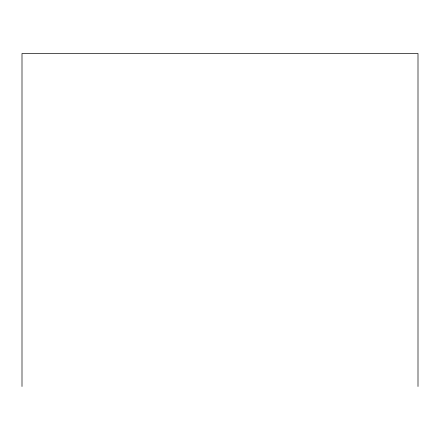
<?xml version="1.0" encoding="UTF-8"?>
<svg xmlns="http://www.w3.org/2000/svg" width="440" height="440" viewBox="0 0 440 440"><rect width="100%" height="100%" fill="white"/><g stroke="black" fill="none" stroke-linecap="round" stroke-linejoin="round"><path stroke-width="0.66" d="M418 386.496L418 53.504L22 53.504L22 386.496"/></g></svg>
